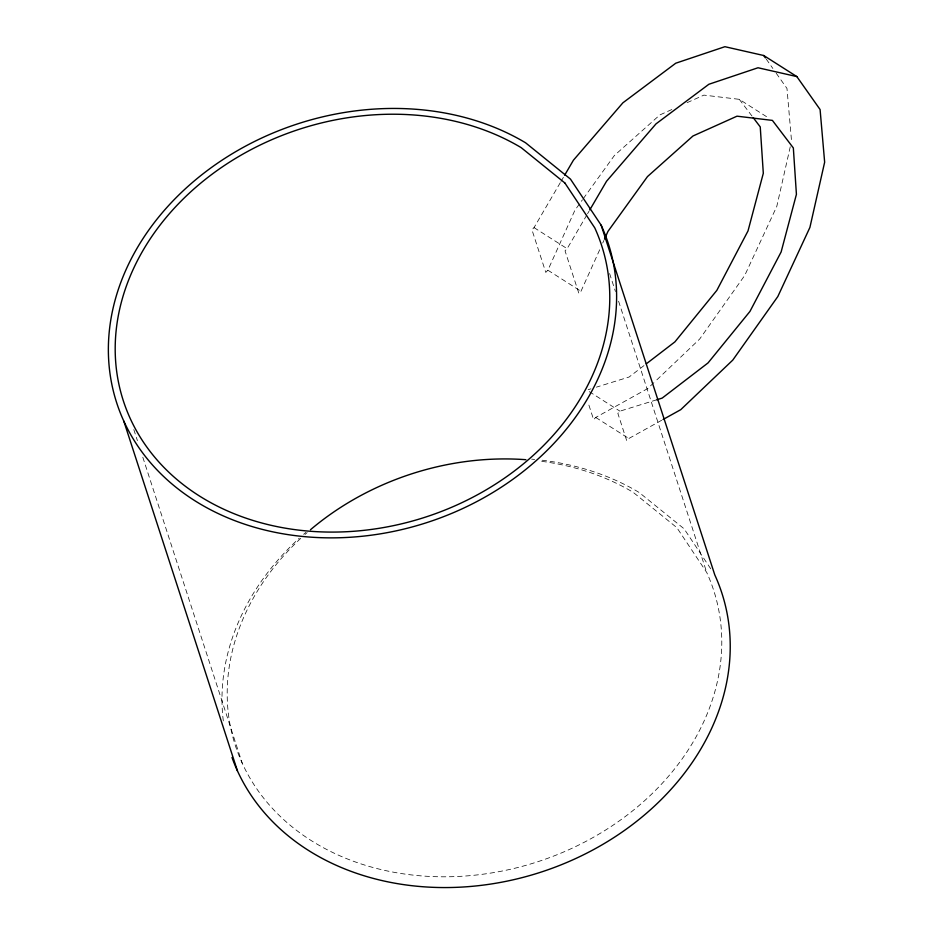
<?xml version="1.0" encoding="UTF-8"?>
<svg xmlns="http://www.w3.org/2000/svg" width="934" height="934" viewBox="0 0 934 934"><rect width="100%" height="100%" fill="white"/><g stroke="black" fill="none" stroke-linecap="round" stroke-linejoin="round"><path stroke-width="0.7" stroke-dasharray="4.67 3.5" d="M790.257 146.79L776.796 206.379L744.725 275.46L699.659 339.054L654.932 381.667M560.295 182.655L534.038 227.604L531.948 229.799L545.783 272.401L547.873 270.206L574.9 210.267L582.454 199.783M586.844 214.96L567.136 248.666L565.047 250.861L578.893 293.463L580.983 291.268L600.364 248.269M602.71 243.062L603.889 240.458M561.03 181.406L563.949 176.421M587.568 213.711L589.027 211.212M583.295 198.627L614.374 155.523L659.859 114.929L672.807 109.103M653.893 382.66L647.647 388.602L595.717 417.44L593.627 419.646L588.292 403.243M656.73 399.787L619.942 411.158L617.853 413.365L626.726 440.708L628.827 438.501L661.762 420.218M643.981 365.603L629.084 377.032L596.371 387.155M687.062 102.693L703.897 95.116L739.284 99.331L768.717 118.058M588.198 389.676L590.918 388.836M534.038 227.604L567.136 248.666M547.873 270.206L580.983 291.268M589.284 391.661L619.942 411.158M595.717 417.44L628.827 438.501M739.284 99.331L752.384 116.563M766.219 59.04L772.862 68.462M776.189 73.167L786.977 88.461L791.542 141.116M710.751 568.829L684.085 528.784L639.195 492.498A258.379 209.566 -18 0 0 540.517 460.042M300.748 538.369A251.433 203.927 -18 0 0 275.565 811.728A251.433 203.927 -18 0 0 591.584 838.323A251.433 203.927 -18 0 0 706.758 572.542L676.87 527.663L633.194 492.346A251.433 203.927 -18 0 0 539.093 460.999M609.598 273.51L615.448 291.513M618.588 301.203L706.758 572.542M133.807 429.558L137.415 440.626M142.809 457.24L242.221 763.183M223.308 720.885A258.379 209.566 -18 0 1 299.3 538.182M303.62 534.306A258.379 209.566 -18 0 1 305.815 532.403M531.691 459.166A258.379 209.566 -18 0 1 534.633 459.423M304.998 534.493A251.433 203.927 -18 0 1 307.169 532.578"/><path stroke-width="1.4" d="M604.473 239.151L607.999 231.328L647.484 176.584L692.97 135.99L737.008 116.178L772.395 120.393L793.34 147.957L796.422 194.342L781.128 251.97L749.967 311.407L708.03 362.929L662.183 398.094L656.73 399.787M564.673 175.172L573.429 160.193L622.896 102.81L675.761 63.208L724.912 46.7L763.732 55.515L796.83 76.576L820.087 109.535L824.652 162.177L809.906 227.441L777.835 296.522L732.758 360.115L680.758 409.664L663.023 419.518M589.763 209.963L606.54 181.254L656.007 123.872L708.871 84.27L758.023 67.762L796.83 76.576M646.27 363.851L674.92 341.867L716.857 290.346L748.017 230.908L763.311 173.28L760.241 126.896L753.248 117.707M763.732 55.515L765.39 57.873M601.169 225.199L570.452 179.083L525.573 142.785A258.379 209.566 -18 0 0 123.568 275.39A258.379 209.566 -18 0 0 362.824 536.198A258.379 209.566 -18 0 0 601.169 225.199L714.79 574.9A258.379 209.566 -18 0 1 555.111 867.161A258.379 209.566 -18 0 1 232.006 757.486M123.802 421.117L237.423 770.819M310.462 529.741A251.433 203.927 -18 0 1 525.912 459.703M564.86 182.959L521.184 147.642A251.433 203.927 -18 0 0 129.989 276.674A251.433 203.927 -18 0 0 362.812 530.465A251.433 203.927 -18 0 0 594.748 227.826L564.86 182.959"/></g></svg>
